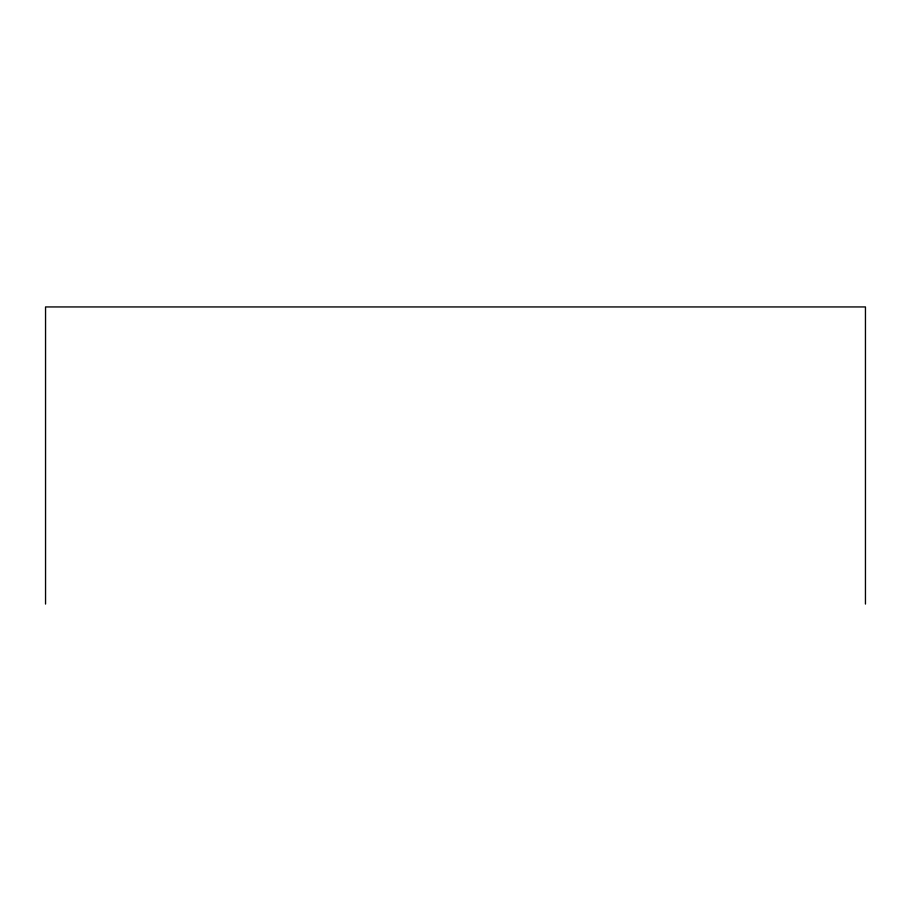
<?xml version="1.0" encoding="UTF-8"?>
<svg xmlns="http://www.w3.org/2000/svg" width="911" height="911" viewBox="0 0 911 911"><rect width="100%" height="100%" fill="white"/><g stroke="black" fill="none" stroke-linecap="round" stroke-linejoin="round"><path stroke-width="1.37" d="M865.45 604.061L865.45 306.939L45.55 306.939L45.55 604.061"/></g></svg>
